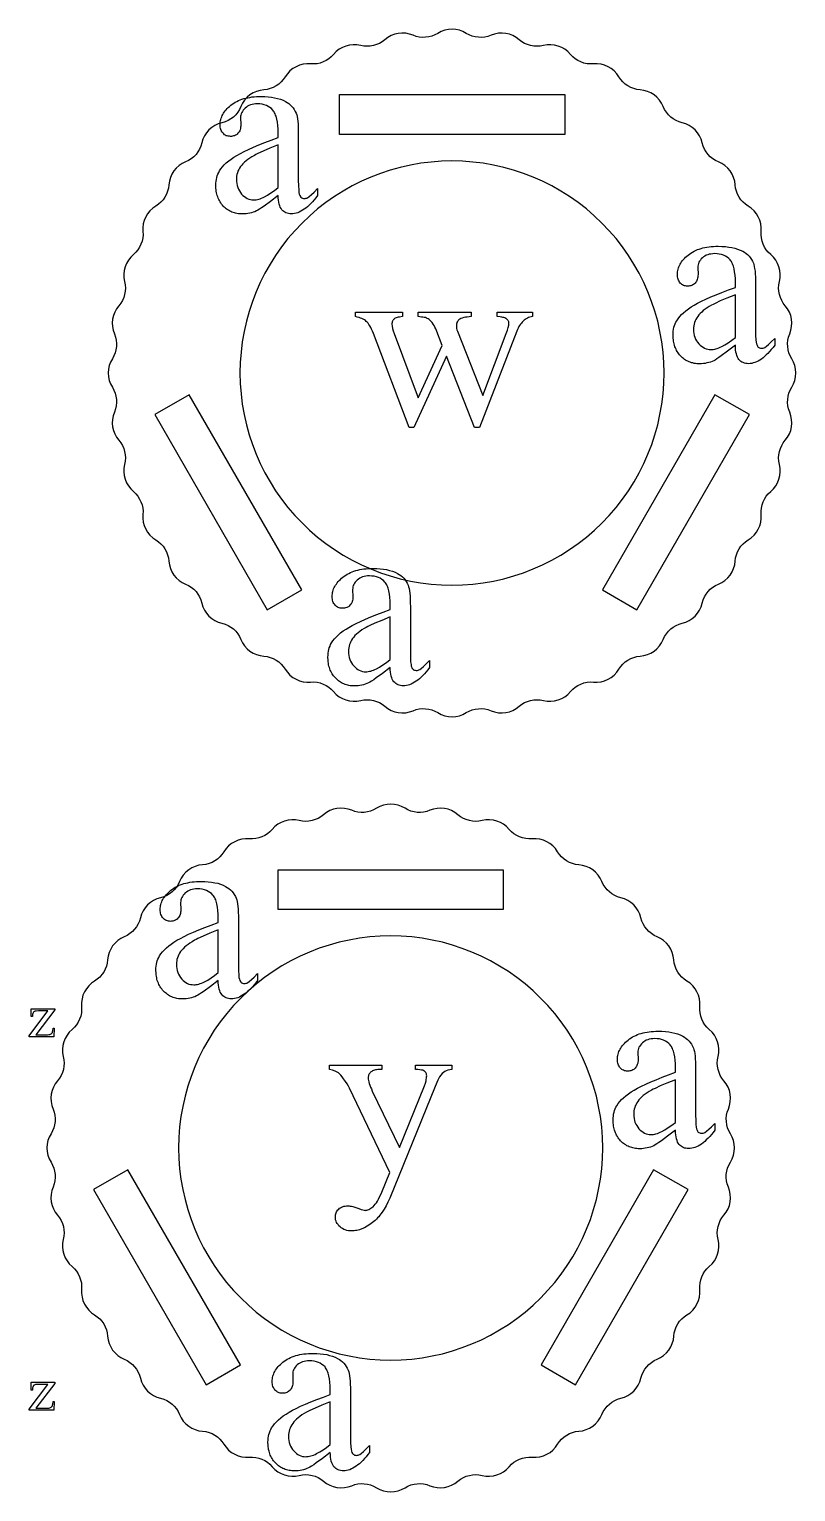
# Model space of a CAD drawing. Extents: x 5 to 599, y -219 to 392.
# Drawn here: x 277.2 to 338.4, y 77.8 to 194.6 of the extents above; entities that cross this region are included whole.
import ezdxf

# ---------------------------------------------------------------- set-up
doc = ezdxf.new("R2010")
doc.units = 0
doc.header["$MEASUREMENT"] = 0
for name, color, linetype in [('EXT', 1, 'CONTINUOUS'), ('INT', 5, 'CONTINUOUS'), ('TEXT', 18, 'CONTINUOUS')]:
    doc.layers.add(name, color=color, linetype=linetype)

msp = doc.modelspace()

# ---------------------------------------------------------------- linework, layer by layer
at = {"layer": 'EXT'}
for points in [[(283.99, 164.03, 0.286149), (284.34, 161.78, -0.244114), (284.81, 159.85, 0.286149), (285.51, 157.68, -0.244114), (286.27, 155.85, 0.286149), (287.3, 153.82, -0.244114), (288.34, 152.13, 0.286149), (289.68, 150.29, -0.244114), (290.97, 148.78, 0.286149), (292.58, 147.17, -0.244114), (294.09, 145.88, 0.286149), (295.93, 144.54, -0.244114), (297.63, 143.5, 0.286149), (299.66, 142.47, -0.244114), (301.49, 141.71, 0.286149), (303.66, 141, -0.244114), (305.59, 140.54, 0.286149), (307.84, 140.18, -0.244114), (309.82, 140.03, 0.286149), (312.09, 140.03, -0.244114), (314.07, 140.18, 0.286149), (316.32, 140.54, -0.244114), (318.25, 141, 0.286149), (320.42, 141.71, -0.244114), (322.25, 142.47, 0.286149), (324.28, 143.5, -0.244114), (325.98, 144.54, 0.286149), (327.82, 145.88, -0.244114), (329.33, 147.17, 0.286149), (330.94, 148.78, -0.244114), (332.23, 150.29, 0.286149), (333.57, 152.13, -0.244114), (334.6, 153.82, 0.286149), (335.64, 155.85, -0.244114), (336.4, 157.68, 0.286149), (337.1, 159.85, -0.244114), (337.57, 161.78, 0.286149), (337.92, 164.03, -0.244114), (338.08, 166.01, 0.286149), (338.08, 168.29, -0.244114), (337.92, 170.27, 0.286149), (337.57, 172.52, -0.244114), (337.1, 174.45, 0.286149), (336.4, 176.61, -0.244114), (335.64, 178.45, 0.286149), (334.6, 180.48, -0.244114), (333.57, 182.17, 0.286149), (332.23, 184.01, -0.244114), (330.94, 185.52, 0.286149), (329.33, 187.13, -0.244114), (327.82, 188.42, 0.286149), (325.98, 189.76, -0.244114), (324.28, 190.8, 0.286149), (322.25, 191.83, -0.244114), (320.42, 192.59, 0.286149), (318.25, 193.3, -0.244114), (316.32, 193.76, 0.286149), (314.07, 194.12, -0.244114), (312.09, 194.27, 0.286149), (309.82, 194.27, -0.244114), (307.84, 194.12, 0.286149), (305.59, 193.76, -0.244114), (303.66, 193.3, 0.286149), (301.49, 192.59, -0.244114), (299.66, 191.83, 0.286149), (297.63, 190.8, -0.244114), (295.93, 189.76, 0.286149), (294.09, 188.42, -0.244114), (292.58, 187.13, 0.286149), (290.97, 185.52, -0.244114), (289.68, 184.01, 0.286149), (288.34, 182.17, -0.244114), (287.3, 180.48, 0.286149), (286.27, 178.45, -0.244114), (285.51, 176.61, 0.286149), (284.81, 174.45, -0.244114), (284.34, 172.52, 0.286149), (283.99, 170.27, -0.244114), (283.83, 168.29, 0.286149), (283.83, 166.01, -0.244114)], [(279.09, 102.15, 0.286149), (279.45, 99.9, -0.244114), (279.91, 97.97, 0.286149), (280.61, 95.8, -0.244114), (281.37, 93.97, 0.286149), (282.41, 91.94, -0.244114), (283.45, 90.25, 0.286149), (284.78, 88.4, -0.244114), (286.07, 86.89, 0.286149), (287.68, 85.28, -0.244114), (289.19, 83.99, 0.286149), (291.04, 82.65, -0.244114), (292.73, 81.62, 0.286149), (294.76, 80.58, -0.244114), (296.59, 79.82, 0.286149), (298.76, 79.12, -0.244114), (300.69, 78.66, 0.286149), (302.94, 78.3, -0.244114), (304.92, 78.14, 0.286149), (307.2, 78.14, -0.244114), (309.18, 78.3, 0.286149), (311.43, 78.66, -0.244114), (313.36, 79.12, 0.286149), (315.52, 79.82, -0.244114), (317.36, 80.58, 0.286149), (319.39, 81.62, -0.244114), (321.08, 82.65, 0.286149), (322.92, 83.99, -0.244114), (324.43, 85.28, 0.286149), (326.04, 86.89, -0.244114), (327.33, 88.4, 0.286149), (328.67, 90.25, -0.244114), (329.71, 91.94, 0.286149), (330.74, 93.97, -0.244114), (331.5, 95.8, 0.286149), (332.2, 97.97, -0.244114), (332.67, 99.9, 0.286149), (333.02, 102.15, -0.244114), (333.18, 104.13, 0.286149), (333.18, 106.41, -0.244114), (333.02, 108.38, 0.286149), (332.67, 110.64, -0.244114), (332.2, 112.56, 0.286149), (331.5, 114.73, -0.244114), (330.74, 116.57, 0.286149), (329.71, 118.6, -0.244114), (328.67, 120.29, 0.286149), (327.33, 122.13, -0.244114), (326.04, 123.64, 0.286149), (324.43, 125.25, -0.244114), (322.92, 126.54, 0.286149), (321.08, 127.88, -0.244114), (319.39, 128.92, 0.286149), (317.36, 129.95, -0.244114), (315.52, 130.71, 0.286149), (313.36, 131.41, -0.244114), (311.43, 131.88, 0.286149), (309.18, 132.23, -0.244114), (307.2, 132.39, 0.286149), (304.92, 132.39, -0.244114), (302.94, 132.23, 0.286149), (300.69, 131.88, -0.244114), (298.76, 131.41, 0.286149), (296.59, 130.71, -0.244114), (294.76, 129.95, 0.286149), (292.73, 128.92, -0.244114), (291.04, 127.88, 0.286149), (289.19, 126.54, -0.244114), (287.68, 125.25, 0.286149), (286.07, 123.64, -0.244114), (284.78, 122.13, 0.286149), (283.45, 120.29, -0.244114), (282.41, 118.6, 0.286149), (281.37, 116.57, -0.244114), (280.61, 114.73, 0.286149), (279.91, 112.56, -0.244114), (279.45, 110.64, 0.286149), (279.09, 108.38, -0.244114), (278.93, 106.41, 0.286149), (278.93, 104.13, -0.244114)]]:
    msp.add_lwpolyline(points, format="xyb", close=True, dxfattribs=at)
at = {"layer": 'INT'}
for points in [[(301.96, 186.2), (301.96, 189.38), (319.95, 189.38), (319.95, 186.2)], [(296.2, 148.25), (298.95, 149.83), (289.96, 165.41), (287.21, 163.83)], [(325.7, 148.25), (334.7, 163.83), (331.95, 165.41), (322.96, 149.83)], [(297.06, 124.32), (297.06, 127.49), (315.05, 127.49), (315.05, 124.32)], [(291.31, 86.36), (294.06, 87.95), (285.06, 103.53), (282.31, 101.94)], [(320.81, 86.36), (329.8, 101.94), (327.05, 103.53), (318.06, 87.95)]]:
    msp.add_lwpolyline(points, close=True, dxfattribs=at)
for points in [[(310.95, 184.08, 0.414214), (294.02, 167.15, 0.414214), (310.95, 150.21, 0.414214), (327.89, 167.15, 0.414214)], [(306.06, 122.2, 0.414214), (289.12, 105.27, 0.414214), (306.06, 88.33, 0.414214), (322.99, 105.27, 0.414214)]]:
    msp.add_lwpolyline(points, format="xyb", close=True, dxfattribs=at)
at = {"layer": 'TEXT'}
for points in [[(297.07, 181.32), (296.45, 180.84), (295.95, 180.48), (295.75, 180.34), (295.58, 180.23), (295.45, 180.15), (295.34, 180.09), (295.21, 180.03), (295.08, 179.98), (294.94, 179.94), (294.8, 179.91), (294.66, 179.88), (294.51, 179.86), (294.37, 179.85), (294.22, 179.85), (294.11, 179.85), (293.99, 179.86), (293.89, 179.87), (293.78, 179.89), (293.67, 179.91), (293.57, 179.93), (293.47, 179.97), (293.38, 180), (293.28, 180.05), (293.19, 180.09), (293.1, 180.15), (293.01, 180.2), (292.93, 180.26), (292.85, 180.33), (292.77, 180.4), (292.69, 180.48), (292.62, 180.56), (292.55, 180.64), (292.49, 180.73), (292.43, 180.82), (292.38, 180.92), (292.33, 181.01), (292.28, 181.11), (292.24, 181.21), (292.21, 181.32), (292.18, 181.43), (292.15, 181.54), (292.13, 181.66), (292.12, 181.77), (292.1, 181.9), (292.09, 182.15), (292.1, 182.31), (292.11, 182.46), (292.14, 182.61), (292.17, 182.76), (292.21, 182.9), (292.26, 183.03), (292.32, 183.16), (292.39, 183.28), (292.5, 183.44), (292.62, 183.61), (292.77, 183.77), (292.93, 183.92), (293.12, 184.08), (293.32, 184.23), (293.54, 184.38), (293.78, 184.53), (294.05, 184.68), (294.35, 184.84), (294.7, 185), (295.1, 185.18), (295.53, 185.36), (296, 185.55), (296.52, 185.75), (297.07, 185.95), (297.07, 186.3), (297.06, 186.63), (297.04, 186.92), (297.01, 187.19), (296.96, 187.43), (296.9, 187.65), (296.87, 187.75), (296.83, 187.84), (296.79, 187.92), (296.75, 188), (296.7, 188.07), (296.65, 188.14), (296.53, 188.26), (296.41, 188.36), (296.27, 188.44), (296.13, 188.51), (295.96, 188.57), (295.79, 188.61), (295.61, 188.63), (295.41, 188.64), (295.26, 188.63), (295.12, 188.62), (294.99, 188.59), (294.86, 188.55), (294.74, 188.51), (294.63, 188.45), (294.53, 188.38), (294.44, 188.3), (294.35, 188.22), (294.27, 188.13), (294.21, 188.04), (294.16, 187.95), (294.12, 187.85), (294.09, 187.75), (294.07, 187.65), (294.07, 187.54), (294.08, 186.98), (294.08, 186.87), (294.07, 186.77), (294.05, 186.67), (294.03, 186.58), (294, 186.5), (293.96, 186.42), (293.91, 186.35), (293.86, 186.29), (293.8, 186.23), (293.73, 186.18), (293.66, 186.14), (293.59, 186.1), (293.51, 186.08), (293.43, 186.06), (293.35, 186.04), (293.26, 186.04), (293.17, 186.05), (293.08, 186.06), (293, 186.08), (292.93, 186.1), (292.86, 186.14), (292.79, 186.18), (292.72, 186.24), (292.67, 186.29), (292.61, 186.36), (292.56, 186.43), (292.53, 186.51), (292.49, 186.59), (292.47, 186.68), (292.45, 186.78), (292.44, 186.88), (292.44, 186.99), (292.44, 187.09), (292.45, 187.2), (292.47, 187.3), (292.49, 187.4), (292.52, 187.5), (292.56, 187.6), (292.6, 187.7), (292.65, 187.79), (292.71, 187.89), (292.77, 187.98), (292.84, 188.08), (292.92, 188.17), (293, 188.26), (293.09, 188.35), (293.19, 188.44), (293.29, 188.53), (293.4, 188.61), (293.52, 188.69), (293.64, 188.77), (293.77, 188.84), (293.9, 188.9), (294.04, 188.96), (294.18, 189.01), (294.33, 189.06), (294.48, 189.1), (294.64, 189.13), (294.8, 189.16), (294.97, 189.19), (295.15, 189.21), (295.33, 189.22), (295.51, 189.23), (295.7, 189.23), (296, 189.23), (296.27, 189.21), (296.54, 189.18), (296.79, 189.13), (297.02, 189.08), (297.25, 189.01), (297.46, 188.93), (297.66, 188.83), (297.79, 188.75), (297.92, 188.66), (298.04, 188.56), (298.16, 188.44), (298.26, 188.32), (298.35, 188.19), (298.43, 188.04), (298.5, 187.89), (298.55, 187.77), (298.58, 187.62), (298.61, 187.45), (298.64, 187.25), (298.66, 187.02), (298.67, 186.76), (298.68, 186.48), (298.68, 186.17), (298.68, 183.13), (298.68, 182.56), (298.69, 182.1), (298.71, 181.77), (298.73, 181.57), (298.76, 181.44), (298.79, 181.33), (298.84, 181.24), (298.86, 181.21), (298.89, 181.18), (298.95, 181.14), (299.01, 181.11), (299.08, 181.09), (299.15, 181.08), (299.22, 181.09), (299.29, 181.1), (299.36, 181.12), (299.42, 181.15), (299.55, 181.25), (299.72, 181.39), (299.94, 181.6), (300.21, 181.87), (300.21, 181.32), (300.08, 181.14), (299.94, 180.98), (299.81, 180.82), (299.67, 180.68), (299.54, 180.55), (299.41, 180.43), (299.27, 180.32), (299.14, 180.22), (299.01, 180.14), (298.88, 180.06), (298.76, 180), (298.63, 179.95), (298.5, 179.91), (298.37, 179.88), (298.25, 179.86), (298.12, 179.86), (298.01, 179.86), (297.9, 179.88), (297.79, 179.9), (297.69, 179.94), (297.6, 179.99), (297.52, 180.04), (297.44, 180.11), (297.36, 180.19), (297.3, 180.28), (297.24, 180.38), (297.19, 180.5), (297.15, 180.64), (297.12, 180.78), (297.09, 180.95), (297.08, 181.13)], [(297.07, 181.95), (297.07, 185.36), (296.4, 185.09), (295.86, 184.86), (295.45, 184.67), (295.29, 184.6), (295.17, 184.53), (294.98, 184.42), (294.81, 184.31), (294.65, 184.2), (294.51, 184.09), (294.38, 183.98), (294.26, 183.86), (294.16, 183.75), (294.07, 183.63), (293.99, 183.51), (293.92, 183.39), (293.86, 183.27), (293.82, 183.14), (293.78, 183.01), (293.75, 182.88), (293.74, 182.74), (293.73, 182.61), (293.74, 182.43), (293.76, 182.27), (293.79, 182.11), (293.84, 181.96), (293.9, 181.82), (293.97, 181.69), (294.05, 181.56), (294.15, 181.44), (294.26, 181.33), (294.37, 181.24), (294.49, 181.16), (294.6, 181.09), (294.73, 181.04), (294.85, 181.01), (294.98, 180.98), (295.12, 180.98), (295.21, 180.98), (295.31, 180.99), (295.41, 181.01), (295.52, 181.04), (295.63, 181.07), (295.74, 181.11), (295.86, 181.16), (295.98, 181.22), (296.23, 181.36), (296.49, 181.53), (296.78, 181.72)], [(333.58, 169.36), (332.96, 168.88), (332.46, 168.52), (332.26, 168.38), (332.09, 168.27), (331.96, 168.18), (331.86, 168.13), (331.72, 168.07), (331.59, 168.02), (331.45, 167.98), (331.31, 167.95), (331.17, 167.92), (331.03, 167.9), (330.88, 167.89), (330.73, 167.88), (330.62, 167.89), (330.51, 167.89), (330.4, 167.91), (330.29, 167.92), (330.19, 167.95), (330.08, 167.97), (329.98, 168.01), (329.89, 168.04), (329.79, 168.09), (329.7, 168.13), (329.61, 168.18), (329.53, 168.24), (329.44, 168.3), (329.36, 168.37), (329.28, 168.44), (329.21, 168.52), (329.13, 168.6), (329.07, 168.68), (329, 168.77), (328.94, 168.86), (328.89, 168.95), (328.84, 169.05), (328.8, 169.15), (328.76, 169.25), (328.72, 169.36), (328.69, 169.47), (328.66, 169.58), (328.64, 169.7), (328.63, 169.81), (328.62, 169.94), (328.61, 170.19), (328.61, 170.35), (328.62, 170.5), (328.65, 170.65), (328.68, 170.8), (328.72, 170.94), (328.77, 171.07), (328.83, 171.2), (328.9, 171.32), (329.01, 171.48), (329.14, 171.65), (329.28, 171.81), (329.45, 171.96), (329.63, 172.12), (329.83, 172.27), (330.05, 172.42), (330.29, 172.57), (330.56, 172.72), (330.87, 172.88), (331.22, 173.04), (331.61, 173.22), (332.04, 173.4), (332.51, 173.59), (333.03, 173.79), (333.58, 173.99), (333.58, 174.34), (333.58, 174.66), (333.56, 174.96), (333.52, 175.23), (333.48, 175.47), (333.42, 175.69), (333.38, 175.79), (333.34, 175.88), (333.3, 175.96), (333.26, 176.04), (333.21, 176.11), (333.16, 176.18), (333.05, 176.29), (332.92, 176.4), (332.79, 176.48), (332.64, 176.55), (332.48, 176.61), (332.3, 176.64), (332.12, 176.67), (331.92, 176.68), (331.77, 176.67), (331.63, 176.65), (331.5, 176.63), (331.37, 176.59), (331.25, 176.55), (331.14, 176.49), (331.04, 176.42), (330.95, 176.34), (330.86, 176.26), (330.79, 176.17), (330.72, 176.08), (330.67, 175.99), (330.63, 175.89), (330.6, 175.79), (330.58, 175.69), (330.58, 175.58), (330.6, 175.02), (330.59, 174.91), (330.58, 174.81), (330.56, 174.71), (330.54, 174.62), (330.51, 174.54), (330.47, 174.46), (330.42, 174.39), (330.37, 174.32), (330.31, 174.27), (330.24, 174.22), (330.18, 174.18), (330.1, 174.14), (330.03, 174.11), (329.94, 174.1), (329.86, 174.08), (329.77, 174.08), (329.68, 174.08), (329.6, 174.1), (329.52, 174.12), (329.44, 174.14), (329.37, 174.18), (329.3, 174.22), (329.24, 174.27), (329.18, 174.33), (329.12, 174.4), (329.08, 174.47), (329.04, 174.55), (329.01, 174.63), (328.98, 174.72), (328.96, 174.82), (328.95, 174.92), (328.95, 175.03), (328.95, 175.13), (328.96, 175.23), (328.98, 175.34), (329, 175.44), (329.03, 175.54), (329.07, 175.64), (329.11, 175.73), (329.16, 175.83), (329.22, 175.93), (329.28, 176.02), (329.35, 176.12), (329.43, 176.21), (329.51, 176.3), (329.61, 176.39), (329.7, 176.48), (329.81, 176.57), (329.92, 176.65), (330.03, 176.73), (330.15, 176.81), (330.28, 176.88), (330.41, 176.94), (330.55, 177), (330.69, 177.05), (330.84, 177.1), (330.99, 177.14), (331.15, 177.17), (331.31, 177.2), (331.48, 177.23), (331.66, 177.25), (331.84, 177.26), (332.03, 177.27), (332.22, 177.27), (332.51, 177.26), (332.78, 177.25), (333.05, 177.21), (333.3, 177.17), (333.54, 177.11), (333.76, 177.05), (333.97, 176.96), (334.17, 176.87), (334.31, 176.79), (334.44, 176.7), (334.56, 176.6), (334.67, 176.48), (334.77, 176.36), (334.86, 176.22), (334.94, 176.08), (335.02, 175.92), (335.06, 175.81), (335.09, 175.66), (335.12, 175.49), (335.15, 175.29), (335.17, 175.06), (335.18, 174.8), (335.19, 174.52), (335.19, 174.21), (335.19, 171.17), (335.2, 170.6), (335.2, 170.14), (335.22, 169.81), (335.24, 169.61), (335.27, 169.47), (335.31, 169.37), (335.35, 169.28), (335.37, 169.25), (335.4, 169.22), (335.46, 169.18), (335.52, 169.15), (335.59, 169.13), (335.66, 169.12), (335.74, 169.13), (335.81, 169.14), (335.87, 169.16), (335.93, 169.19), (336.06, 169.28), (336.23, 169.43), (336.45, 169.64), (336.72, 169.9), (336.72, 169.36), (336.59, 169.18), (336.45, 169.02), (336.32, 168.86), (336.18, 168.72), (336.05, 168.59), (335.92, 168.47), (335.79, 168.36), (335.66, 168.26), (335.53, 168.17), (335.4, 168.1), (335.27, 168.04), (335.14, 167.99), (335.01, 167.95), (334.89, 167.92), (334.76, 167.9), (334.64, 167.89), (334.52, 167.9), (334.41, 167.92), (334.3, 167.94), (334.21, 167.98), (334.11, 168.02), (334.03, 168.08), (333.95, 168.15), (333.87, 168.23), (333.81, 168.32), (333.75, 168.42), (333.7, 168.54), (333.66, 168.68), (333.63, 168.82), (333.6, 168.99), (333.59, 169.17)], [(333.58, 169.99), (333.58, 173.4), (332.91, 173.13), (332.37, 172.9), (331.96, 172.71), (331.8, 172.63), (331.68, 172.57), (331.49, 172.46), (331.32, 172.35), (331.16, 172.24), (331.02, 172.13), (330.89, 172.02), (330.77, 171.9), (330.67, 171.79), (330.58, 171.67), (330.5, 171.55), (330.43, 171.43), (330.38, 171.31), (330.33, 171.18), (330.29, 171.05), (330.27, 170.92), (330.25, 170.78), (330.25, 170.65), (330.25, 170.47), (330.27, 170.31), (330.3, 170.15), (330.35, 170), (330.41, 169.86), (330.48, 169.73), (330.57, 169.6), (330.66, 169.48), (330.77, 169.37), (330.88, 169.28), (331, 169.2), (331.12, 169.13), (331.24, 169.08), (331.37, 169.05), (331.5, 169.02), (331.63, 169.02), (331.73, 169.02), (331.82, 169.03), (331.93, 169.05), (332.03, 169.08), (332.14, 169.11), (332.25, 169.15), (332.37, 169.2), (332.49, 169.26), (332.74, 169.4), (333.01, 169.57), (333.29, 169.76)], [(303.25, 172.01), (307, 172.01), (307, 171.65), (306.76, 171.62), (306.66, 171.6), (306.57, 171.58), (306.49, 171.55), (306.42, 171.53), (306.37, 171.5), (306.32, 171.46), (306.28, 171.42), (306.25, 171.38), (306.22, 171.33), (306.2, 171.28), (306.18, 171.23), (306.17, 171.17), (306.16, 171.11), (306.16, 171.04), (306.17, 170.88), (306.2, 170.71), (306.25, 170.52), (306.33, 170.31), (308.24, 165.17), (310.16, 169.35), (309.65, 170.67), (309.59, 170.81), (309.53, 170.94), (309.46, 171.06), (309.38, 171.17), (309.3, 171.26), (309.22, 171.35), (309.13, 171.42), (309.04, 171.48), (308.98, 171.51), (308.91, 171.54), (308.83, 171.57), (308.73, 171.59), (308.63, 171.61), (308.51, 171.62), (308.24, 171.65), (308.24, 172.01), (312.49, 172.01), (312.49, 171.65), (312.32, 171.64), (312.17, 171.62), (312.02, 171.6), (311.89, 171.57), (311.77, 171.53), (311.67, 171.49), (311.58, 171.45), (311.5, 171.39), (311.45, 171.35), (311.41, 171.3), (311.38, 171.25), (311.35, 171.19), (311.33, 171.12), (311.31, 171.05), (311.31, 170.98), (311.3, 170.89), (311.31, 170.8), (311.32, 170.7), (311.35, 170.6), (311.38, 170.49), (313.41, 165.36), (315.29, 170.31), (315.38, 170.56), (315.44, 170.78), (315.48, 170.98), (315.49, 171.07), (315.49, 171.15), (315.49, 171.19), (315.48, 171.24), (315.46, 171.28), (315.44, 171.32), (315.41, 171.36), (315.38, 171.4), (315.3, 171.48), (315.24, 171.51), (315.18, 171.55), (315.1, 171.57), (315.02, 171.59), (314.92, 171.61), (314.81, 171.63), (314.55, 171.65), (314.55, 172.01), (317.37, 172.01), (317.37, 171.65), (317.27, 171.63), (317.17, 171.6), (317.07, 171.57), (316.97, 171.53), (316.88, 171.48), (316.8, 171.42), (316.71, 171.36), (316.63, 171.29), (316.56, 171.22), (316.49, 171.14), (316.42, 171.05), (316.35, 170.95), (316.29, 170.85), (316.23, 170.74), (316.17, 170.62), (316.12, 170.49), (313.14, 162.8), (312.74, 162.8), (310.5, 168.5), (307.9, 162.8), (307.54, 162.8), (304.67, 170.31), (304.6, 170.48), (304.53, 170.64), (304.46, 170.78), (304.39, 170.91), (304.32, 171.02), (304.25, 171.12), (304.18, 171.2), (304.11, 171.27), (304.04, 171.33), (303.96, 171.39), (303.86, 171.44), (303.76, 171.49), (303.65, 171.53), (303.53, 171.57), (303.39, 171.61), (303.25, 171.65)], [(306.02, 143.63), (305.39, 143.16), (304.9, 142.8), (304.7, 142.66), (304.53, 142.54), (304.39, 142.46), (304.29, 142.41), (304.16, 142.35), (304.02, 142.3), (303.88, 142.26), (303.75, 142.22), (303.6, 142.2), (303.46, 142.18), (303.32, 142.17), (303.17, 142.16), (303.05, 142.16), (302.94, 142.17), (302.83, 142.18), (302.72, 142.2), (302.62, 142.22), (302.52, 142.25), (302.42, 142.28), (302.32, 142.32), (302.23, 142.36), (302.14, 142.41), (302.05, 142.46), (301.96, 142.52), (301.88, 142.58), (301.8, 142.65), (301.72, 142.72), (301.64, 142.8), (301.57, 142.88), (301.5, 142.96), (301.44, 143.05), (301.38, 143.14), (301.32, 143.23), (301.27, 143.33), (301.23, 143.43), (301.19, 143.53), (301.16, 143.64), (301.12, 143.74), (301.1, 143.86), (301.08, 143.97), (301.06, 144.09), (301.05, 144.21), (301.04, 144.46), (301.05, 144.62), (301.06, 144.78), (301.08, 144.93), (301.11, 145.07), (301.15, 145.21), (301.21, 145.35), (301.26, 145.47), (301.33, 145.6), (301.44, 145.76), (301.57, 145.92), (301.72, 146.08), (301.88, 146.24), (302.06, 146.39), (302.27, 146.55), (302.49, 146.7), (302.72, 146.84), (302.99, 147), (303.3, 147.15), (303.65, 147.32), (304.04, 147.49), (304.47, 147.68), (304.95, 147.87), (305.46, 148.06), (306.02, 148.27), (306.02, 148.62), (306.01, 148.94), (305.99, 149.24), (305.96, 149.5), (305.91, 149.75), (305.85, 149.96), (305.82, 150.06), (305.78, 150.15), (305.74, 150.24), (305.69, 150.32), (305.64, 150.39), (305.59, 150.45), (305.48, 150.57), (305.36, 150.67), (305.22, 150.76), (305.07, 150.83), (304.91, 150.88), (304.74, 150.92), (304.55, 150.94), (304.36, 150.95), (304.21, 150.95), (304.07, 150.93), (303.93, 150.91), (303.81, 150.87), (303.69, 150.82), (303.58, 150.77), (303.48, 150.7), (303.38, 150.62), (303.3, 150.54), (303.22, 150.45), (303.16, 150.36), (303.1, 150.26), (303.06, 150.17), (303.03, 150.07), (303.02, 149.97), (303.01, 149.86), (303.03, 149.29), (303.03, 149.18), (303.02, 149.08), (303, 148.99), (302.97, 148.9), (302.94, 148.81), (302.9, 148.74), (302.86, 148.67), (302.8, 148.6), (302.74, 148.54), (302.68, 148.49), (302.61, 148.45), (302.54, 148.42), (302.46, 148.39), (302.38, 148.37), (302.29, 148.36), (302.2, 148.36), (302.11, 148.36), (302.03, 148.37), (301.95, 148.39), (301.87, 148.42), (301.8, 148.46), (301.73, 148.5), (301.67, 148.55), (301.61, 148.61), (301.56, 148.68), (301.51, 148.75), (301.47, 148.83), (301.44, 148.91), (301.41, 149), (301.4, 149.1), (301.39, 149.2), (301.38, 149.3), (301.39, 149.41), (301.4, 149.51), (301.41, 149.61), (301.44, 149.71), (301.47, 149.81), (301.5, 149.91), (301.55, 150.01), (301.6, 150.11), (301.65, 150.2), (301.72, 150.3), (301.79, 150.39), (301.86, 150.49), (301.95, 150.58), (302.04, 150.67), (302.14, 150.76), (302.24, 150.84), (302.35, 150.93), (302.47, 151.01), (302.59, 151.08), (302.71, 151.15), (302.84, 151.22), (302.98, 151.27), (303.12, 151.33), (303.27, 151.37), (303.43, 151.41), (303.58, 151.45), (303.75, 151.48), (303.92, 151.5), (304.09, 151.52), (304.27, 151.54), (304.46, 151.54), (304.65, 151.55), (304.94, 151.54), (305.22, 151.52), (305.48, 151.49), (305.73, 151.45), (305.97, 151.39), (306.19, 151.32), (306.4, 151.24), (306.6, 151.15), (306.74, 151.07), (306.87, 150.97), (306.99, 150.87), (307.1, 150.76), (307.2, 150.64), (307.3, 150.5), (307.38, 150.36), (307.45, 150.2), (307.49, 150.08), (307.53, 149.94), (307.56, 149.76), (307.58, 149.56), (307.6, 149.33), (307.62, 149.08), (307.62, 148.79), (307.63, 148.48), (307.63, 145.45), (307.63, 144.87), (307.64, 144.42), (307.65, 144.09), (307.68, 143.88), (307.7, 143.75), (307.74, 143.64), (307.78, 143.56), (307.81, 143.53), (307.84, 143.5), (307.89, 143.46), (307.96, 143.43), (308.02, 143.41), (308.09, 143.4), (308.17, 143.4), (308.24, 143.42), (308.31, 143.44), (308.37, 143.47), (308.49, 143.56), (308.67, 143.71), (308.89, 143.92), (309.16, 144.18), (309.16, 143.63), (309.02, 143.46), (308.89, 143.29), (308.75, 143.14), (308.62, 142.99), (308.48, 142.86), (308.35, 142.74), (308.22, 142.63), (308.09, 142.54), (307.96, 142.45), (307.83, 142.38), (307.7, 142.31), (307.57, 142.26), (307.45, 142.22), (307.32, 142.19), (307.19, 142.18), (307.07, 142.17), (306.95, 142.18), (306.84, 142.19), (306.74, 142.22), (306.64, 142.25), (306.55, 142.3), (306.46, 142.36), (306.38, 142.43), (306.31, 142.5), (306.24, 142.59), (306.18, 142.7), (306.14, 142.82), (306.09, 142.95), (306.06, 143.1), (306.04, 143.26), (306.02, 143.44)], [(306.02, 144.27), (306.02, 147.67), (305.34, 147.4), (304.8, 147.17), (304.39, 146.99), (304.24, 146.91), (304.11, 146.84), (303.93, 146.74), (303.76, 146.63), (303.6, 146.52), (303.45, 146.41), (303.32, 146.29), (303.2, 146.18), (303.1, 146.06), (303.01, 145.95), (302.93, 145.83), (302.87, 145.71), (302.81, 145.58), (302.76, 145.46), (302.73, 145.33), (302.7, 145.2), (302.68, 145.06), (302.68, 144.92), (302.69, 144.75), (302.71, 144.59), (302.74, 144.43), (302.78, 144.28), (302.84, 144.14), (302.92, 144), (303, 143.88), (303.1, 143.76), (303.21, 143.65), (303.32, 143.55), (303.43, 143.47), (303.55, 143.41), (303.67, 143.36), (303.8, 143.32), (303.93, 143.3), (304.07, 143.29), (304.16, 143.3), (304.26, 143.31), (304.36, 143.33), (304.47, 143.35), (304.57, 143.39), (304.69, 143.43), (304.8, 143.48), (304.92, 143.54), (305.17, 143.67), (305.44, 143.84), (305.72, 144.04)], [(292.28, 118.64), (291.66, 118.16), (291.16, 117.8), (290.96, 117.66), (290.8, 117.55), (290.66, 117.47), (290.56, 117.41), (290.42, 117.35), (290.29, 117.3), (290.15, 117.26), (290.01, 117.23), (289.87, 117.2), (289.73, 117.18), (289.58, 117.17), (289.44, 117.17), (289.32, 117.17), (289.21, 117.18), (289.1, 117.19), (288.99, 117.21), (288.89, 117.23), (288.79, 117.26), (288.69, 117.29), (288.59, 117.33), (288.5, 117.37), (288.4, 117.41), (288.32, 117.47), (288.23, 117.52), (288.15, 117.59), (288.06, 117.65), (287.98, 117.72), (287.91, 117.8), (287.84, 117.88), (287.77, 117.97), (287.7, 118.05), (287.65, 118.14), (287.59, 118.24), (287.54, 118.33), (287.5, 118.43), (287.46, 118.54), (287.42, 118.64), (287.39, 118.75), (287.37, 118.86), (287.35, 118.98), (287.33, 119.1), (287.32, 119.22), (287.31, 119.47), (287.31, 119.63), (287.33, 119.79), (287.35, 119.94), (287.38, 120.08), (287.42, 120.22), (287.47, 120.35), (287.53, 120.48), (287.6, 120.6), (287.71, 120.77), (287.84, 120.93), (287.98, 121.09), (288.15, 121.25), (288.33, 121.4), (288.53, 121.55), (288.75, 121.7), (288.99, 121.85), (289.26, 122), (289.57, 122.16), (289.92, 122.33), (290.31, 122.5), (290.74, 122.68), (291.22, 122.87), (291.73, 123.07), (292.28, 123.27), (292.28, 123.63), (292.28, 123.95), (292.26, 124.24), (292.22, 124.51), (292.18, 124.75), (292.12, 124.97), (292.08, 125.07), (292.05, 125.16), (292, 125.24), (291.96, 125.32), (291.91, 125.39), (291.86, 125.46), (291.75, 125.58), (291.62, 125.68), (291.49, 125.76), (291.34, 125.83), (291.18, 125.89), (291.01, 125.93), (290.82, 125.95), (290.63, 125.96), (290.48, 125.95), (290.33, 125.94), (290.2, 125.91), (290.07, 125.87), (289.96, 125.83), (289.85, 125.77), (289.74, 125.7), (289.65, 125.63), (289.56, 125.54), (289.49, 125.45), (289.42, 125.36), (289.37, 125.27), (289.33, 125.17), (289.3, 125.07), (289.29, 124.97), (289.28, 124.87), (289.3, 124.3), (289.3, 124.19), (289.28, 124.09), (289.27, 123.99), (289.24, 123.9), (289.21, 123.82), (289.17, 123.74), (289.12, 123.67), (289.07, 123.61), (289.01, 123.55), (288.95, 123.5), (288.88, 123.46), (288.8, 123.42), (288.73, 123.4), (288.65, 123.38), (288.56, 123.37), (288.47, 123.36), (288.38, 123.37), (288.3, 123.38), (288.22, 123.4), (288.14, 123.43), (288.07, 123.46), (288, 123.51), (287.94, 123.56), (287.88, 123.62), (287.83, 123.68), (287.78, 123.75), (287.74, 123.83), (287.71, 123.92), (287.68, 124.01), (287.66, 124.1), (287.65, 124.2), (287.65, 124.31), (287.65, 124.41), (287.66, 124.52), (287.68, 124.62), (287.7, 124.72), (287.73, 124.82), (287.77, 124.92), (287.81, 125.02), (287.86, 125.11), (287.92, 125.21), (287.99, 125.3), (288.06, 125.4), (288.13, 125.49), (288.22, 125.58), (288.31, 125.67), (288.4, 125.76), (288.51, 125.85), (288.62, 125.94), (288.73, 126.02), (288.85, 126.09), (288.98, 126.16), (289.11, 126.22), (289.25, 126.28), (289.39, 126.33), (289.54, 126.38), (289.69, 126.42), (289.85, 126.45), (290.02, 126.48), (290.19, 126.51), (290.36, 126.53), (290.54, 126.54), (290.73, 126.55), (290.92, 126.55), (291.21, 126.55), (291.49, 126.53), (291.75, 126.5), (292, 126.45), (292.24, 126.4), (292.46, 126.33), (292.67, 126.25), (292.87, 126.15), (293.01, 126.07), (293.14, 125.98), (293.26, 125.88), (293.37, 125.77), (293.47, 125.64), (293.56, 125.51), (293.65, 125.36), (293.72, 125.21), (293.76, 125.09), (293.8, 124.94), (293.83, 124.77), (293.85, 124.57), (293.87, 124.34), (293.88, 124.08), (293.89, 123.8), (293.89, 123.49), (293.89, 120.46), (293.9, 119.88), (293.91, 119.42), (293.92, 119.09), (293.94, 118.89), (293.97, 118.76), (294.01, 118.65), (294.05, 118.56), (294.08, 118.53), (294.1, 118.5), (294.16, 118.46), (294.22, 118.43), (294.29, 118.41), (294.36, 118.41), (294.44, 118.41), (294.51, 118.42), (294.57, 118.44), (294.64, 118.47), (294.76, 118.57), (294.94, 118.72), (295.16, 118.92), (295.43, 119.19), (295.43, 118.64), (295.29, 118.46), (295.15, 118.3), (295.02, 118.14), (294.89, 118), (294.75, 117.87), (294.62, 117.75), (294.49, 117.64), (294.36, 117.54), (294.23, 117.46), (294.1, 117.38), (293.97, 117.32), (293.84, 117.27), (293.71, 117.23), (293.59, 117.2), (293.46, 117.18), (293.34, 117.18), (293.22, 117.18), (293.11, 117.2), (293.01, 117.22), (292.91, 117.26), (292.82, 117.31), (292.73, 117.36), (292.65, 117.43), (292.58, 117.51), (292.51, 117.6), (292.45, 117.7), (292.4, 117.82), (292.36, 117.96), (292.33, 118.11), (292.31, 118.27), (292.29, 118.45)], [(292.28, 119.27), (292.28, 122.68), (291.61, 122.41), (291.07, 122.18), (290.66, 121.99), (290.51, 121.92), (290.38, 121.85), (290.2, 121.74), (290.02, 121.63), (289.87, 121.52), (289.72, 121.41), (289.59, 121.3), (289.47, 121.18), (289.37, 121.07), (289.28, 120.95), (289.2, 120.83), (289.13, 120.71), (289.08, 120.59), (289.03, 120.46), (288.99, 120.33), (288.97, 120.2), (288.95, 120.07), (288.95, 119.93), (288.95, 119.76), (288.97, 119.59), (289.01, 119.44), (289.05, 119.29), (289.11, 119.14), (289.18, 119.01), (289.27, 118.88), (289.37, 118.76), (289.47, 118.65), (289.58, 118.56), (289.7, 118.48), (289.82, 118.41), (289.94, 118.36), (290.07, 118.33), (290.2, 118.31), (290.33, 118.3), (290.43, 118.3), (290.53, 118.31), (290.63, 118.33), (290.73, 118.36), (290.84, 118.39), (290.96, 118.44), (291.07, 118.49), (291.19, 118.54), (291.44, 118.68), (291.71, 118.85), (291.99, 119.05)], [(279.19, 114.83), (279.16, 114.15), (277.19, 114.15), (277.19, 114.23), (278.67, 116.21), (277.94, 116.21), (277.75, 116.2), (277.68, 116.19), (277.63, 116.18), (277.6, 116.16), (277.57, 116.13), (277.54, 116.1), (277.51, 116.06), (277.48, 116), (277.46, 115.93), (277.45, 115.85), (277.44, 115.76), (277.34, 115.76), (277.35, 116.38), (279.23, 116.38), (279.23, 116.29), (277.73, 114.31), (278.55, 114.31), (278.66, 114.31), (278.76, 114.32), (278.84, 114.33), (278.89, 114.35), (278.94, 114.38), (278.98, 114.41), (279.01, 114.45), (279.04, 114.5), (279.06, 114.55), (279.08, 114.62), (279.11, 114.83)], [(328.8, 106.68), (328.17, 106.2), (327.68, 105.84), (327.48, 105.7), (327.31, 105.59), (327.17, 105.51), (327.07, 105.45), (326.94, 105.39), (326.8, 105.34), (326.66, 105.3), (326.53, 105.27), (326.38, 105.24), (326.24, 105.22), (326.1, 105.21), (325.95, 105.21), (325.83, 105.21), (325.72, 105.22), (325.61, 105.23), (325.5, 105.25), (325.4, 105.27), (325.3, 105.3), (325.2, 105.33), (325.1, 105.36), (325.01, 105.41), (324.92, 105.45), (324.83, 105.51), (324.74, 105.56), (324.66, 105.62), (324.58, 105.69), (324.5, 105.76), (324.42, 105.84), (324.35, 105.92), (324.28, 106.01), (324.22, 106.09), (324.16, 106.18), (324.1, 106.28), (324.05, 106.37), (324.01, 106.47), (323.97, 106.57), (323.94, 106.68), (323.9, 106.79), (323.88, 106.9), (323.86, 107.02), (323.84, 107.14), (323.83, 107.26), (323.82, 107.51), (323.82, 107.67), (323.84, 107.82), (323.86, 107.97), (323.89, 108.12), (323.93, 108.26), (323.99, 108.39), (324.04, 108.52), (324.11, 108.64), (324.22, 108.81), (324.35, 108.97), (324.5, 109.13), (324.66, 109.28), (324.84, 109.44), (325.05, 109.59), (325.27, 109.74), (325.5, 109.89), (325.77, 110.04), (326.08, 110.2), (326.43, 110.36), (326.82, 110.54), (327.25, 110.72), (327.73, 110.91), (328.24, 111.11), (328.8, 111.31), (328.8, 111.67), (328.79, 111.99), (328.77, 112.28), (328.74, 112.55), (328.69, 112.79), (328.63, 113.01), (328.6, 113.11), (328.56, 113.2), (328.52, 113.28), (328.47, 113.36), (328.42, 113.43), (328.37, 113.5), (328.26, 113.62), (328.14, 113.72), (328, 113.8), (327.85, 113.87), (327.69, 113.93), (327.52, 113.97), (327.33, 113.99), (327.14, 114), (326.99, 113.99), (326.85, 113.98), (326.71, 113.95), (326.59, 113.91), (326.47, 113.87), (326.36, 113.81), (326.26, 113.74), (326.16, 113.67), (326.08, 113.58), (326, 113.49), (325.94, 113.4), (325.88, 113.31), (325.84, 113.21), (325.81, 113.11), (325.8, 113.01), (325.79, 112.9), (325.81, 112.34), (325.81, 112.23), (325.8, 112.13), (325.78, 112.03), (325.75, 111.94), (325.72, 111.86), (325.68, 111.78), (325.64, 111.71), (325.58, 111.65), (325.52, 111.59), (325.46, 111.54), (325.39, 111.5), (325.32, 111.46), (325.24, 111.44), (325.16, 111.42), (325.07, 111.41), (324.98, 111.4), (324.89, 111.41), (324.81, 111.42), (324.73, 111.44), (324.65, 111.47), (324.58, 111.5), (324.51, 111.54), (324.45, 111.6), (324.39, 111.66), (324.34, 111.72), (324.29, 111.79), (324.25, 111.87), (324.22, 111.96), (324.19, 112.04), (324.18, 112.14), (324.17, 112.24), (324.16, 112.35), (324.17, 112.45), (324.18, 112.56), (324.19, 112.66), (324.22, 112.76), (324.25, 112.86), (324.28, 112.96), (324.33, 113.06), (324.38, 113.15), (324.43, 113.25), (324.5, 113.34), (324.57, 113.44), (324.64, 113.53), (324.73, 113.62), (324.82, 113.71), (324.92, 113.8), (325.02, 113.89), (325.13, 113.97), (325.25, 114.05), (325.37, 114.13), (325.49, 114.2), (325.62, 114.26), (325.76, 114.32), (325.9, 114.37), (326.05, 114.42), (326.21, 114.46), (326.36, 114.49), (326.53, 114.52), (326.7, 114.55), (326.87, 114.57), (327.05, 114.58), (327.24, 114.59), (327.43, 114.59), (327.72, 114.59), (328, 114.57), (328.26, 114.54), (328.51, 114.49), (328.75, 114.44), (328.97, 114.37), (329.18, 114.29), (329.38, 114.19), (329.52, 114.11), (329.65, 114.02), (329.77, 113.92), (329.88, 113.8), (329.98, 113.68), (330.08, 113.55), (330.16, 113.4), (330.23, 113.25), (330.27, 113.13), (330.31, 112.98), (330.34, 112.81), (330.36, 112.61), (330.38, 112.38), (330.4, 112.12), (330.4, 111.84), (330.41, 111.53), (330.41, 108.49), (330.41, 107.92), (330.42, 107.46), (330.43, 107.13), (330.45, 106.93), (330.48, 106.8), (330.52, 106.69), (330.56, 106.6), (330.59, 106.57), (330.62, 106.54), (330.67, 106.5), (330.74, 106.47), (330.8, 106.45), (330.87, 106.45), (330.95, 106.45), (331.02, 106.46), (331.09, 106.48), (331.15, 106.51), (331.27, 106.61), (331.45, 106.76), (331.67, 106.96), (331.94, 107.23), (331.94, 106.68), (331.8, 106.5), (331.67, 106.34), (331.53, 106.18), (331.4, 106.04), (331.26, 105.91), (331.13, 105.79), (331, 105.68), (330.87, 105.58), (330.74, 105.5), (330.61, 105.42), (330.48, 105.36), (330.35, 105.31), (330.23, 105.27), (330.1, 105.24), (329.97, 105.22), (329.85, 105.22), (329.73, 105.22), (329.62, 105.24), (329.52, 105.26), (329.42, 105.3), (329.33, 105.35), (329.24, 105.4), (329.16, 105.47), (329.09, 105.55), (329.02, 105.64), (328.96, 105.74), (328.92, 105.86), (328.87, 106), (328.84, 106.15), (328.82, 106.31), (328.8, 106.49)], [(301.18, 111.89), (305.35, 111.89), (305.35, 111.53), (305.14, 111.53), (305.03, 111.53), (304.93, 111.52), (304.84, 111.5), (304.76, 111.48), (304.68, 111.46), (304.61, 111.42), (304.54, 111.38), (304.48, 111.34), (304.43, 111.29), (304.39, 111.24), (304.35, 111.18), (304.32, 111.13), (304.29, 111.07), (304.28, 111), (304.27, 110.94), (304.26, 110.87), (304.27, 110.77), (304.28, 110.66), (304.31, 110.54), (304.34, 110.41), (304.39, 110.28), (304.44, 110.13), (304.51, 109.98), (304.58, 109.81), (306.76, 105.31), (308.76, 110.24), (308.83, 110.44), (308.88, 110.64), (308.9, 110.74), (308.92, 110.84), (308.92, 110.94), (308.93, 111.03), (308.92, 111.12), (308.91, 111.19), (308.89, 111.25), (308.86, 111.3), (308.81, 111.35), (308.76, 111.39), (308.69, 111.43), (308.61, 111.47), (308.51, 111.49), (308.38, 111.51), (308.22, 111.53), (308.03, 111.53), (308.03, 111.89), (310.94, 111.89), (310.94, 111.53), (310.77, 111.51), (310.62, 111.47), (310.49, 111.43), (310.38, 111.37), (310.28, 111.3), (310.17, 111.21), (310.07, 111.08), (309.95, 110.94), (309.9, 110.84), (309.82, 110.68), (309.62, 110.18), (305.98, 101.27), (305.84, 100.95), (305.7, 100.66), (305.54, 100.38), (305.37, 100.13), (305.28, 100.01), (305.19, 99.89), (305.1, 99.78), (305.01, 99.68), (304.91, 99.58), (304.81, 99.48), (304.7, 99.39), (304.6, 99.31), (304.39, 99.15), (304.18, 99.02), (303.97, 98.9), (303.76, 98.81), (303.56, 98.74), (303.35, 98.68), (303.25, 98.67), (303.15, 98.65), (303.05, 98.64), (302.95, 98.64), (302.81, 98.65), (302.68, 98.66), (302.55, 98.69), (302.43, 98.73), (302.32, 98.77), (302.21, 98.83), (302.1, 98.9), (302.01, 98.97), (301.92, 99.06), (301.85, 99.15), (301.78, 99.24), (301.73, 99.33), (301.69, 99.43), (301.66, 99.53), (301.64, 99.63), (301.64, 99.73), (301.64, 99.83), (301.65, 99.93), (301.68, 100.02), (301.7, 100.1), (301.74, 100.18), (301.79, 100.26), (301.84, 100.33), (301.91, 100.39), (301.98, 100.45), (302.05, 100.5), (302.14, 100.55), (302.22, 100.58), (302.32, 100.61), (302.42, 100.63), (302.53, 100.64), (302.64, 100.64), (302.73, 100.64), (302.82, 100.63), (302.92, 100.61), (303.02, 100.59), (303.26, 100.52), (303.52, 100.43), (303.7, 100.36), (303.84, 100.32), (303.94, 100.29), (304.01, 100.28), (304.08, 100.29), (304.16, 100.3), (304.24, 100.32), (304.31, 100.36), (304.4, 100.4), (304.48, 100.45), (304.56, 100.51), (304.65, 100.58), (304.73, 100.67), (304.82, 100.77), (304.91, 100.89), (305, 101.03), (305.08, 101.18), (305.17, 101.36), (305.26, 101.55), (305.35, 101.75), (305.98, 103.31), (302.77, 110.05), (302.69, 110.21), (302.58, 110.39), (302.45, 110.58), (302.3, 110.8), (302.18, 110.96), (302.08, 111.08), (301.98, 111.18), (301.9, 111.26), (301.84, 111.3), (301.77, 111.33), (301.61, 111.4), (301.41, 111.47), (301.18, 111.53)], [(328.8, 107.31), (328.8, 110.72), (328.12, 110.45), (327.58, 110.22), (327.17, 110.03), (327.02, 109.96), (326.89, 109.89), (326.71, 109.78), (326.54, 109.67), (326.38, 109.56), (326.23, 109.45), (326.1, 109.34), (325.98, 109.22), (325.88, 109.11), (325.79, 108.99), (325.71, 108.87), (325.65, 108.75), (325.59, 108.63), (325.54, 108.5), (325.51, 108.37), (325.48, 108.24), (325.46, 108.11), (325.46, 107.97), (325.47, 107.8), (325.49, 107.63), (325.52, 107.47), (325.56, 107.32), (325.62, 107.18), (325.7, 107.05), (325.78, 106.92), (325.88, 106.8), (325.99, 106.69), (326.1, 106.6), (326.21, 106.52), (326.33, 106.45), (326.45, 106.4), (326.58, 106.37), (326.71, 106.35), (326.84, 106.34), (326.94, 106.34), (327.04, 106.35), (327.14, 106.37), (327.24, 106.4), (327.35, 106.43), (327.47, 106.48), (327.58, 106.52), (327.7, 106.58), (327.95, 106.72), (328.22, 106.89), (328.5, 107.09)], [(301.23, 80.96), (300.61, 80.48), (300.11, 80.12), (299.91, 79.98), (299.74, 79.87), (299.61, 79.78), (299.5, 79.73), (299.37, 79.67), (299.24, 79.62), (299.1, 79.58), (298.96, 79.54), (298.82, 79.52), (298.67, 79.5), (298.53, 79.49), (298.38, 79.48), (298.27, 79.49), (298.15, 79.49), (298.05, 79.51), (297.94, 79.52), (297.83, 79.54), (297.73, 79.57), (297.63, 79.6), (297.54, 79.64), (297.44, 79.68), (297.35, 79.73), (297.26, 79.78), (297.18, 79.84), (297.09, 79.9), (297.01, 79.97), (296.93, 80.04), (296.85, 80.12), (296.78, 80.2), (296.71, 80.28), (296.65, 80.37), (296.59, 80.46), (296.54, 80.55), (296.49, 80.65), (296.44, 80.75), (296.4, 80.85), (296.37, 80.96), (296.34, 81.07), (296.31, 81.18), (296.29, 81.29), (296.28, 81.41), (296.26, 81.53), (296.25, 81.79), (296.26, 81.95), (296.27, 82.1), (296.3, 82.25), (296.33, 82.4), (296.37, 82.53), (296.42, 82.67), (296.48, 82.8), (296.55, 82.92), (296.66, 83.08), (296.78, 83.24), (296.93, 83.4), (297.09, 83.56), (297.28, 83.72), (297.48, 83.87), (297.7, 84.02), (297.94, 84.17), (298.21, 84.32), (298.51, 84.47), (298.86, 84.64), (299.26, 84.81), (299.69, 85), (300.16, 85.19), (300.68, 85.38), (301.23, 85.59), (301.23, 85.94), (301.22, 86.26), (301.2, 86.56), (301.17, 86.83), (301.12, 87.07), (301.06, 87.28), (301.03, 87.38), (300.99, 87.47), (300.95, 87.56), (300.91, 87.64), (300.86, 87.71), (300.81, 87.78), (300.69, 87.89), (300.57, 87.99), (300.43, 88.08), (300.29, 88.15), (300.12, 88.2), (299.95, 88.24), (299.77, 88.27), (299.57, 88.27), (299.42, 88.27), (299.28, 88.25), (299.15, 88.23), (299.02, 88.19), (298.9, 88.14), (298.79, 88.09), (298.69, 88.02), (298.6, 87.94), (298.51, 87.86), (298.43, 87.77), (298.37, 87.68), (298.32, 87.59), (298.28, 87.49), (298.25, 87.39), (298.23, 87.29), (298.23, 87.18), (298.24, 86.62), (298.24, 86.51), (298.23, 86.4), (298.21, 86.31), (298.19, 86.22), (298.16, 86.13), (298.12, 86.06), (298.07, 85.99), (298.02, 85.92), (297.96, 85.87), (297.89, 85.82), (297.82, 85.77), (297.75, 85.74), (297.67, 85.71), (297.59, 85.69), (297.51, 85.68), (297.42, 85.68), (297.33, 85.68), (297.24, 85.69), (297.16, 85.71), (297.09, 85.74), (297.02, 85.78), (296.95, 85.82), (296.88, 85.87), (296.83, 85.93), (296.77, 86), (296.73, 86.07), (296.69, 86.15), (296.65, 86.23), (296.63, 86.32), (296.61, 86.42), (296.6, 86.52), (296.6, 86.62), (296.6, 86.73), (296.61, 86.83), (296.63, 86.93), (296.65, 87.04), (296.68, 87.14), (296.72, 87.23), (296.76, 87.33), (296.81, 87.43), (296.87, 87.53), (296.93, 87.62), (297, 87.71), (297.08, 87.81), (297.16, 87.9), (297.25, 87.99), (297.35, 88.08), (297.45, 88.17), (297.56, 88.25), (297.68, 88.33), (297.8, 88.41), (297.93, 88.47), (298.06, 88.54), (298.2, 88.59), (298.34, 88.65), (298.49, 88.69), (298.64, 88.73), (298.8, 88.77), (298.96, 88.8), (299.13, 88.82), (299.31, 88.84), (299.49, 88.86), (299.67, 88.87), (299.86, 88.87), (300.16, 88.86), (300.43, 88.84), (300.7, 88.81), (300.95, 88.77), (301.18, 88.71), (301.41, 88.64), (301.62, 88.56), (301.82, 88.47), (301.96, 88.39), (302.08, 88.3), (302.21, 88.19), (302.32, 88.08), (302.42, 87.96), (302.51, 87.82), (302.59, 87.68), (302.66, 87.52), (302.71, 87.4), (302.74, 87.26), (302.77, 87.08), (302.8, 86.88), (302.82, 86.66), (302.83, 86.4), (302.84, 86.12), (302.84, 85.81), (302.84, 82.77), (302.84, 82.19), (302.85, 81.74), (302.87, 81.41), (302.89, 81.21), (302.92, 81.07), (302.95, 80.96), (303, 80.88), (303.02, 80.85), (303.05, 80.82), (303.11, 80.78), (303.17, 80.75), (303.24, 80.73), (303.31, 80.72), (303.38, 80.73), (303.45, 80.74), (303.52, 80.76), (303.58, 80.79), (303.71, 80.88), (303.88, 81.03), (304.1, 81.24), (304.37, 81.5), (304.37, 80.96), (304.24, 80.78), (304.1, 80.61), (303.97, 80.46), (303.83, 80.32), (303.7, 80.18), (303.57, 80.06), (303.43, 79.96), (303.3, 79.86), (303.17, 79.77), (303.04, 79.7), (302.92, 79.64), (302.79, 79.58), (302.66, 79.54), (302.53, 79.52), (302.41, 79.5), (302.28, 79.49), (302.17, 79.5), (302.06, 79.51), (301.95, 79.54), (301.85, 79.58), (301.76, 79.62), (301.68, 79.68), (301.6, 79.75), (301.52, 79.82), (301.46, 79.91), (301.4, 80.02), (301.35, 80.14), (301.31, 80.27), (301.28, 80.42), (301.25, 80.59), (301.24, 80.76)], [(279.19, 85.02), (279.16, 84.33), (277.19, 84.33), (277.19, 84.42), (278.67, 86.39), (277.94, 86.39), (277.75, 86.39), (277.68, 86.38), (277.63, 86.36), (277.6, 86.34), (277.57, 86.32), (277.54, 86.29), (277.51, 86.25), (277.48, 86.18), (277.46, 86.11), (277.45, 86.03), (277.44, 85.94), (277.34, 85.94), (277.35, 86.56), (279.23, 86.56), (279.23, 86.47), (277.73, 84.49), (278.55, 84.49), (278.66, 84.5), (278.76, 84.5), (278.84, 84.52), (278.89, 84.54), (278.94, 84.56), (278.98, 84.59), (279.01, 84.64), (279.04, 84.69), (279.06, 84.74), (279.08, 84.81), (279.11, 85.02)], [(301.23, 81.59), (301.23, 85), (300.56, 84.72), (300.02, 84.5), (299.61, 84.31), (299.45, 84.23), (299.33, 84.17), (299.14, 84.06), (298.97, 83.95), (298.81, 83.84), (298.67, 83.73), (298.54, 83.61), (298.42, 83.5), (298.32, 83.39), (298.23, 83.27), (298.15, 83.15), (298.08, 83.03), (298.02, 82.9), (297.98, 82.78), (297.94, 82.65), (297.91, 82.52), (297.9, 82.38), (297.89, 82.24), (297.9, 82.07), (297.92, 81.91), (297.95, 81.75), (298, 81.6), (298.06, 81.46), (298.13, 81.32), (298.21, 81.2), (298.31, 81.08), (298.42, 80.97), (298.53, 80.88), (298.65, 80.8), (298.76, 80.73), (298.89, 80.68), (299.01, 80.64), (299.14, 80.62), (299.28, 80.61), (299.37, 80.62), (299.47, 80.63), (299.57, 80.65), (299.68, 80.68), (299.79, 80.71), (299.9, 80.75), (300.02, 80.8), (300.14, 80.86), (300.39, 81), (300.65, 81.16), (300.94, 81.36)]]:
    msp.add_lwpolyline(points, close=True, dxfattribs=at)

doc.saveas('drawing.dxf')
